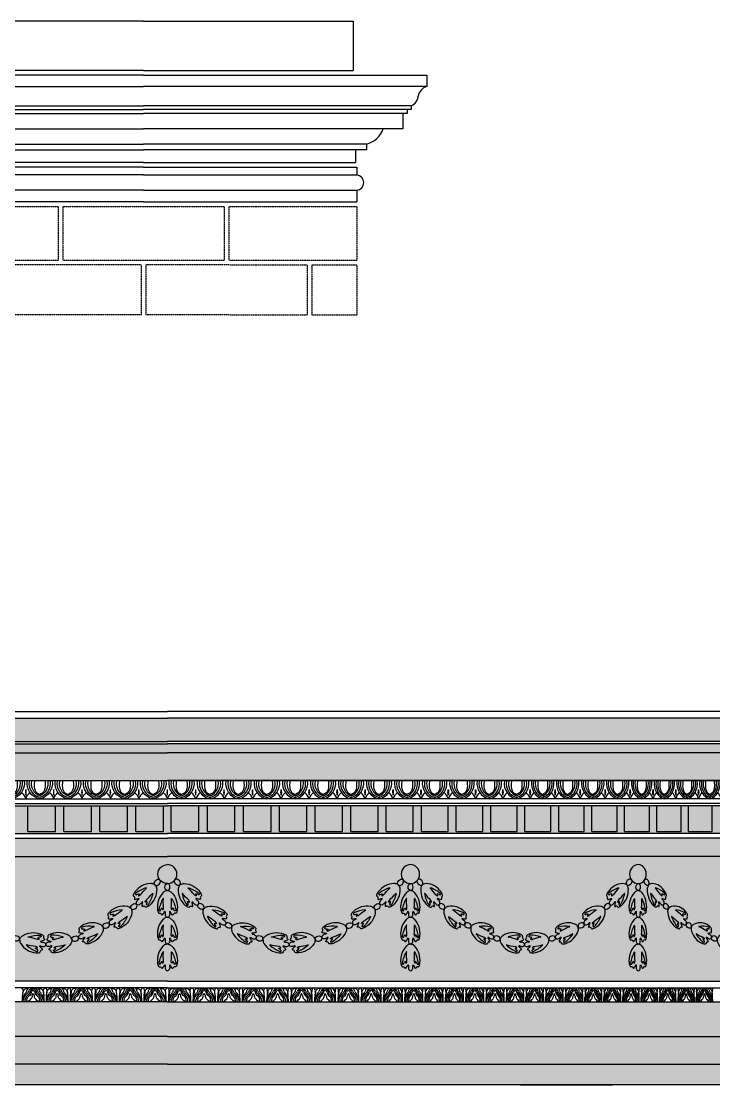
# Model space of a CAD drawing. Extents: x -9127 to 548, y 11049 to 16542.
# Drawn here: x -5441 to -4540, y 15157 to 16542 of the extents above; entities that cross this region are included whole.
import ezdxf

# ---------------------------------------------------------------- set-up
doc = ezdxf.new("R2010")
doc.units = 0
doc.header["$MEASUREMENT"] = 0
doc.linetypes.add('HIDDEN', pattern=[0.375, 0.25, -0.125])
doc.layers.get('0').update_dxf_attribs({"linetype": 'CONTINUOUS'})
for name, color, linetype in [('2', 5, 'HIDDEN'), ('detail', 7, 'CONTINUOUS'), ('hatch', 133, 'CONTINUOUS')]:
    doc.layers.add(name, color=color, linetype=linetype)

# ---------------------------------------------------------------- blocks, each defined once
blk = doc.blocks.new('10')
at = {"layer": '2'}
for p, q in [((-1306.1, 11392), (-1306.1, 11322)), ((-1306.1, 11392), (-1141.1, 11392)), ((-1141.1, 11392), (-1141.1, 11322)), ((-1135.1, 11392), (-925.1, 11392)), ((-1135.1, 11392), (-1135.1, 11322)), ((-925.1, 11392), (-925.1, 11322)), ((-919.1, 11392), (-919.1, 11322)), ((-919.1, 11392), (-752.6, 11392)), ((-752.6, 11392), (-752.6, 11322)), ((-1306.1, 11322), (-1141.1, 11322)), ((-1306.1, 11316), (-1306.1, 11251)), ((-1249.1, 11316), (-1306.1, 11316)), ((-1249.1, 11316), (-1249.1, 11251)), ((-1243.1, 11316), (-1243.1, 11251)), ((-1033.1, 11316), (-1243.1, 11316)), ((-1135.1, 11322), (-925.1, 11322)), ((-1033.1, 11316), (-1033.1, 11251)), ((-1027.1, 11316), (-1027.1, 11251)), ((-919.1, 11316), (-1027.1, 11316)), ((-919.1, 11322), (-752.6, 11322)), ((-919.1, 11316), (-817.1, 11316)), ((-817.1, 11316), (-817.1, 11251)), ((-811.1, 11316), (-811.1, 11251)), ((-811.1, 11316), (-752.6, 11316)), ((-752.6, 11316), (-752.6, 11251)), ((-1249.1, 11251), (-1306.1, 11251)), ((-1033.1, 11251), (-1243.1, 11251)), ((-919.1, 11251), (-1027.1, 11251)), ((-919.1, 11251), (-817.1, 11251)), ((-811.1, 11251), (-752.6, 11251))]:
    blk.add_line(p, q, dxfattribs=at)
at = {"layer": 'detail'}
for p, q in [((-1303.1, 11633), (-1303.1, 11569)), ((-1030.1, 11633), (-1303.1, 11633)), ((-1030.1, 11633), (-757.1, 11633)), ((-757.1, 11633), (-757.1, 11569)), ((-1398.6, 11563), (-1398.6, 11548)), ((-1030.1, 11563), (-1398.6, 11563)), ((-1030.1, 11569), (-1303.1, 11569)), ((-1030.1, 11569), (-757.1, 11569)), ((-1030.1, 11563), (-661.6, 11563)), ((-661.6, 11563), (-661.6, 11548)), ((-1398.6, 11548), (-1030.1, 11548)), ((-661.6, 11548), (-1030.1, 11548)), ((-1378.4, 11523), (-1378.4, 11518)), ((-1378.4, 11523), (-1030.1, 11523)), ((-1378.4, 11518), (-1030.1, 11518)), ((-1373, 11518), (-1373, 11513)), ((-681.8, 11523), (-1030.1, 11523)), ((-681.8, 11518), (-1030.1, 11518)), ((-687.1, 11518), (-687.1, 11513)), ((-681.8, 11523), (-681.8, 11518)), ((-1373, 11513), (-1030.1, 11513)), ((-1367.6, 11513), (-1367.6, 11493)), ((-687.1, 11513), (-1030.1, 11513)), ((-692.6, 11513), (-692.6, 11493)), ((-1367.6, 11493), (-1030.1, 11493)), ((-692.6, 11493), (-1030.1, 11493)), ((-1320.1, 11473), (-1320.1, 11465.5)), ((-1320.1, 11473), (-1030.1, 11473)), ((-1320.1, 11465.5), (-1030.1, 11465.5)), ((-1306.1, 11465.5), (-1306.1, 11449)), ((-740.1, 11473), (-1030.1, 11473)), ((-740.1, 11465.5), (-1030.1, 11465.5)), ((-754.1, 11465.5), (-754.1, 11449)), ((-740.1, 11473), (-740.1, 11465.5)), ((-1030.1, 11449), (-1306.1, 11449)), ((-1030.1, 11449), (-754.1, 11449)), ((-1307.6, 11443), (-1307.6, 11433)), ((-1030.1, 11443), (-1307.6, 11443)), ((-1030.1, 11443), (-752.6, 11443)), ((-752.6, 11443), (-752.6, 11433)), ((-1030.1, 11433), (-1307.6, 11433)), ((-1030.1, 11433), (-752.6, 11433)), ((-1307.6, 11413), (-1307.6, 11398)), ((-1030.1, 11413), (-1307.6, 11413)), ((-1030.1, 11413), (-752.6, 11413)), ((-752.6, 11413), (-752.6, 11398)), ((-1030.1, 11398), (-1307.6, 11398)), ((-1030.1, 11398), (-752.6, 11398))]:
    blk.add_line(p, q, dxfattribs=at)
for centre, radius, start, end in [((-1403.5, 11532.6), 16.2, 9.9752, 72.4013), ((-656.7, 11532.6), 16.2, 107.5987, 170.0248), ((-1373.3, 11536.4), 14.3, 183.8578, 249.0051), ((-686.9, 11536.4), 14.3, 290.9949, 356.1422), ((-1311.8, 11504.2), 32.3, 200.5378, 255.061), ((-748.4, 11504.2), 32.3, 284.939, 339.4622), ((-1306.5, 11423), 10.1, 96.0925, 263.9075), ((-753.6, 11423), 10.1, 276.0925, 83.9075)]:
    blk.add_arc(centre, radius, start, end, dxfattribs=at)
blk = doc.blocks.new('gren')
at = {"color": 0}
for points in [[(0, 6.6, -0.053063), (0.5, 12.7, -0.048301), (0, 18.5, -0.34482)], [(59.2, 6.6, 0.053063), (58.6, 12.7, 0.048301), (59.2, 18.5, 0.34482)]]:
    blk.add_lwpolyline(points, format="xyb", dxfattribs=at)
for centre, radius, start, end in [((36.3, 31.8), 33.5, 172.0979, 258.3608), ((37.8, 31.1), 30.5, 170.1016, 254.2834), ((38.8, 30.6), 26.7, 167.5641, 249.766), ((21.3, 31.1), 30.5, 285.7166, 9.8984), ((20.3, 30.6), 26.7, 290.234, 12.4359), ((22.8, 31.8), 33.5, 281.6392, 7.9021), ((37.1, -17.3), 41, 133.3659, 154.9901), ((22, -17.3), 41, 25.0099, 46.6341)]:
    blk.add_arc(centre, radius, start, end, dxfattribs=at)
for points in [[(18.7, 37.1), (17.9, 26.6), (20.3, 15.7), (24.5, 10.7), (29.6, 8.5)], [(40.5, 37.1), (41.2, 26.6), (38.9, 15.7), (34.7, 10.7), (29.6, 8.5)]]:
    blk.add_spline(points, degree=3, dxfattribs=at)
blk = doc.blocks.new('decor1')
at = {"color": 0}
for points in [[(4.6, -47.4), (4.7, -31.8, -0.034677), (6.2, -13.5, 0.226548), (3.3, -2, 0.110822), (0, 0, 1.23565)], [(25.6, -1.5, 0.099028), (14.7, -3.2, 0.106456), (11.3, -5.3, 0.1731), (7, -14, 0.021552), (4.6, -47.4, -0.656139)], [(7.2, -47.4, -0.16061), (13.2, -20.6, 0.005133), (19.8, -12.6, -0.264664), (25.6, -1.5, 0.739067)], [(7.2, -47.4, -0.234232), (19.9, -20.6, 0.12011), (26.6, -12.6, -0.356485), (42.6, -0.3, 0.739067)], [(13.8, -47.6, -0.245305), (25.2, -23, 0.179896), (32.4, -12.7, -0.341803), (42.6, -3.2, 0.739067)], [(20.2, -47.1, -0.237811), (27.1, -28.3, 0.185037), (35.9, -15.4, -0.334914), (42.6, -8.6, 0.739067)], [(20.2, -47.1, 0.199524), (29.2, -43.6, 0.047563), (35, -37.2, 0.146736), (38.9, -27.3, -0.153275), (42.6, -19.5, -0.673072)], [(78.1, -47.4, 0.234232), (65.3, -20.6, -0.12011), (58.7, -12.6, 0.356485), (42.6, -0.3, -0.739067)], [(71.4, -47.6, 0.245305), (60, -23, -0.179896), (52.9, -12.7, 0.341803), (42.6, -3.2, -0.739067)], [(65.1, -47.1, 0.237811), (58.2, -28.3, -0.185037), (49.4, -15.4, 0.334914), (42.6, -8.6, -0.739067)], [(65.1, -47.1, -0.199524), (56, -43.6, -0.047563), (50.2, -37.2, -0.146736), (46.4, -27.3, 0.153275), (42.6, -19.5, 0.673072)], [(78.1, -47.4, 0.16061), (72.1, -20.6, -0.005133), (65.5, -12.6, 0.264664), (59.7, -1.5, -0.739067)], [(59.7, -1.5, -0.099028), (70.6, -3.2, -0.106456), (74, -5.3, -0.1731), (78.3, -14, -0.021552), (80.7, -47.4, 0.656139)], [(80.7, -47.4), (80.5, -31.8, 0.034677), (79, -13.5, -0.226548), (81.9, -2, -0.110822), (85.3, 0, -1.23565)]]:
    blk.add_lwpolyline(points, format="xyb", dxfattribs=at)
blk = doc.blocks.new('decor3')
at = {"color": 0}
for points in [[(64.6, 446.7), (60.7, 440.5, 0.131652), (55.8, 424.8, 0.230639), (93.1, 340.2, 0.070365), (109.2, 330.1, 0.334111), (113.9, 331.2, -0.334111), (128.2, 334.4, 0.661259), (131.9, 337.8, 0.028678), (128.1, 358.4, -0.299442), (133.6, 355.7, 0.047568), (136.2, 351.6, 0.0135), (142.6, 345.5, 0.390478), (159.1, 344.7, 2.364346)], [(64.6, 446.7), (71.2, 450.2, -0.131652), (87.2, 453.8, -0.230639), (168.7, 410.2, -0.070365), (177.5, 393.4, -0.334111), (176.1, 388.7, 0.334111), (171.7, 374.7, -0.661259), (168, 371.3, -0.028678), (147.8, 376.7, 0.299442), (150.1, 370.9, -0.047568), (154, 368.1, -0.0135), (159.6, 361.2, -0.390478), (159.1, 344.7, -2.364346)], [(1201.5, 446.7), (1194.9, 450.2, 0.131652), (1178.9, 453.8, 0.230639), (1097.5, 410.2, 0.070365), (1088.6, 393.4, 0.334111), (1090, 388.7, -0.334111), (1094.4, 374.7, 0.661259), (1098.1, 371.3, 0.028678), (1118.3, 376.7, -0.299442), (1116, 370.9, 0.047568), (1112.1, 368.1, 0.0135), (1106.5, 361.2, 0.390478), (1107, 344.7, 2.364346)], [(1201.5, 446.7), (1205.4, 440.5, -0.131652), (1210.3, 424.8, -0.230639), (1173, 340.2, -0.070365), (1156.9, 330.1, -0.334111), (1152.2, 331.2, 0.334111), (1137.9, 334.4, -0.661259), (1134.2, 337.8, -0.028678), (1138, 358.4, 0.299442), (1132.5, 355.7, -0.047568), (1129.9, 351.6, -0.0135), (1123.6, 345.5, -0.390478), (1107, 344.7, -2.364346)], [(0, 417.2), (7.2, 415.3, -0.131652), (21.4, 407.1, -0.230639), (51.5, 319.7, -0.070365), (46.6, 301.4, -0.334111), (42.3, 298.9, 0.334111), (29.7, 291.6, -0.661259), (24.6, 291.6, -0.028678), (13.4, 309.3, 0.299442), (11.3, 303.5, -0.047568), (12.1, 298.8, -0.0135), (11.6, 290, -0.390478), (0, 278.1, -2.364346)], [(78.1, 401.3, 1.063726), (76.3, 401, 0.094066), (100.4, 343.5, 0.357627), (106, 341.7, 0.473159), (108, 348, -0.18212), (105.3, 360, -0.691876), (107.6, 360.5, 0.215814), (113.4, 356.9, 0.473159), (115.3, 358.7, 0.215814), (111.1, 366.7, -0.023076), (78.1, 401.3, 60.657064)], [(108.9, 429.8, -1.063726), (109.3, 431.6, -0.094066), (164.8, 403.2, -0.357627), (166.2, 397.4, -0.473159), (159.7, 395.9, 0.18212), (148, 399.5, 0.691876), (147.3, 397.2, -0.215814), (150.5, 391.2, -0.473159), (148.5, 389.4, -0.215814), (140.8, 394.2, 0.023076), (108.9, 429.8, -60.657064)], [(1157.2, 429.8, 1.063726), (1156.8, 431.6, 0.094066), (1101.3, 403.2, 0.357627), (1100, 397.4, 0.473159), (1106.4, 395.9, -0.18212), (1118.1, 399.5, -0.691876), (1118.8, 397.2, 0.215814), (1115.7, 391.2, 0.473159), (1117.6, 389.4, 0.215814), (1125.3, 394.2, -0.023076), (1157.2, 429.8, 60.657064)], [(1188, 401.3, -1.063726), (1189.8, 401, -0.094066), (1165.8, 343.5, -0.357627), (1160.1, 341.7, -0.473159), (1158.1, 348, 0.18212), (1160.8, 360, 0.691876), (1158.5, 360.5, -0.215814), (1152.7, 356.9, -0.473159), (1150.8, 358.7, -0.215814), (1155, 366.7, 0.023076), (1188, 401.3, -60.657064)], [(1266.1, 417.2), (1259, 415.3, 0.131652), (1244.8, 407.1, 0.230639), (1214.6, 319.7, 0.070365), (1219.5, 301.4, 0.334111), (1223.8, 298.9, -0.334111), (1236.4, 291.6, 0.661259), (1241.5, 291.6, 0.028678), (1252.7, 309.3, -0.299442), (1254.9, 303.5, 0.047568), (1254, 298.8, 0.0135), (1254.5, 290, 0.390478), (1266.1, 278.1, 2.364346)], [(21, 374.7, -1.063726), (22.5, 375.7, -0.094066), (43.9, 317.2, -0.357627), (41, 312, -0.473159), (35.3, 315.3, 0.18212), (29.1, 326, 0.691876), (27, 324.8, -0.215814), (25.2, 318.2, -0.473159), (22.6, 318.2, -0.215814), (20.3, 326.9, 0.023076), (21, 374.7, -60.657064)], [(188.9, 323.4), (194.6, 328.1, -0.131652), (209.6, 334.8, -0.230639), (298.1, 308.4, -0.070365), (310.2, 293.7, -0.334111), (309.7, 288.9, 0.334111), (308.3, 274.4, -0.661259), (305.3, 270.2, -0.028678), (284.4, 271.4, 0.299442), (287.9, 266.3, -0.047568), (292.2, 264.2, -0.0135), (299.1, 258.7, -0.390478), (301.9, 242.4, -2.364346)], [(1077.2, 323.4), (1071.5, 328.1, 0.131652), (1056.5, 334.8, 0.230639), (968, 308.4, 0.070365), (955.9, 293.7, 0.334111), (956.4, 288.9, -0.334111), (957.8, 274.4, 0.661259), (960.8, 270.2, 0.028678), (981.7, 271.4, -0.299442), (978.2, 266.3, 0.047568), (973.9, 264.2, 0.0135), (967, 258.7, 0.390478), (964.2, 242.4, 2.364346)], [(1245.1, 374.7, 1.063726), (1243.6, 375.7, 0.094066), (1222.2, 317.2, 0.357627), (1225.2, 312, 0.473159), (1230.9, 315.3, -0.18212), (1237, 326, -0.691876), (1239.1, 324.8, 0.215814), (1240.9, 318.2, 0.473159), (1243.5, 318.2, 0.215814), (1245.9, 326.9, -0.023076), (1245.1, 374.7, 60.657064)], [(0, 278.1), (7.2, 276.2, -0.131652), (21.4, 268, -0.230639), (51.5, 180.6, -0.070365), (46.6, 162.3, -0.334111), (42.3, 159.9, 0.334111), (29.7, 152.6, -0.661259), (24.6, 152.6, -0.028678), (13.4, 170.3, 0.299442), (11.3, 164.4, -0.047568), (12.1, 159.7, -0.0135), (11.6, 150.9, -0.390478), (0, 139.1, -2.364346)], [(188.9, 323.4), (186.3, 316.4, 0.131652), (184.7, 300.1, 0.230639), (238.2, 224.7, 0.070365), (255.9, 218, 0.334111), (260.4, 220.1, -0.334111), (273.7, 226.1, 0.661259), (276.6, 230.2, 0.028678), (268.8, 249.6, -0.299442), (274.8, 248, 0.047568), (278.1, 244.5, 0.0135), (285.6, 239.8, 0.390478), (301.9, 242.4, 2.364346)], [(211.2, 281.5, 1.063726), (209.5, 280.9, 0.094066), (244.6, 229.4, 0.357627), (250.5, 228.8, 0.473159), (251.2, 235.4, -0.18212), (246.1, 246.6, -0.691876), (248.3, 247.6, 0.215814), (254.7, 245.2, 0.473159), (256.2, 247.3, 0.215814), (250.5, 254.3, -0.023076), (211.2, 281.5, 60.657064)], [(235.7, 315.7, -1.063726), (235.7, 317.5, -0.094066), (295.8, 300.8, -0.357627), (298.3, 295.4, -0.473159), (292.3, 292.7, 0.18212), (280, 293.9, 0.691876), (279.8, 291.5, -0.215814), (284.1, 286.2, -0.473159), (282.6, 284, -0.215814), (274.1, 287.3, 0.023076), (235.7, 315.7, -60.657064)], [(1077.2, 323.4), (1079.8, 316.4, -0.131652), (1081.4, 300.1, -0.230639), (1028, 224.7, -0.070365), (1010.2, 218, -0.334111), (1005.7, 220.1, 0.334111), (992.4, 226.1, -0.661259), (989.5, 230.2, -0.028678), (997.3, 249.6, 0.299442), (991.4, 248, -0.047568), (988, 244.5, -0.0135), (980.6, 239.8, -0.390478), (964.2, 242.4, -2.364346)], [(1030.4, 315.7, 1.063726), (1030.4, 317.5, 0.094066), (970.3, 300.8, 0.357627), (967.9, 295.4, 0.473159), (973.8, 292.7, -0.18212), (986.1, 293.9, -0.691876), (986.3, 291.5, 0.215814), (982, 286.2, 0.473159), (983.5, 284, 0.215814), (992, 287.3, -0.023076), (1030.4, 315.7, 60.657064)], [(1054.9, 281.5, -1.063726), (1056.6, 280.9, -0.094066), (1021.5, 229.4, -0.357627), (1015.6, 228.8, -0.473159), (1014.9, 235.4, 0.18212), (1020, 246.6, 0.691876), (1017.8, 247.6, -0.215814), (1011.4, 245.2, -0.473159), (1009.9, 247.3, -0.215814), (1015.6, 254.3, 0.023076), (1054.9, 281.5, -60.657064)], [(1266.1, 278.1), (1259, 276.2, 0.131652), (1244.8, 268, 0.230639), (1214.6, 180.6, 0.070365), (1219.5, 162.3, 0.334111), (1223.8, 159.9, -0.334111), (1236.4, 152.6, 0.661259), (1241.5, 152.6, 0.028678), (1252.7, 170.3, -0.299442), (1254.9, 164.4, 0.047568), (1254, 159.7, 0.0135), (1254.5, 150.9, 0.390478), (1266.1, 139.1, 2.364346)], [(21, 235.6, -1.063726), (22.5, 236.6, -0.094066), (43.9, 178.1, -0.357627), (41, 172.9, -0.473159), (35.3, 176.2, 0.18212), (29.1, 186.9, 0.691876), (27, 185.7, -0.215814), (25.2, 179.1, -0.473159), (22.6, 179.1, -0.215814), (20.3, 187.9, 0.023076), (21, 235.6, -60.657064)], [(335.2, 227.9), (334.1, 220.6, 0.131652), (335.9, 204.3, 0.230639), (404, 141.8, 0.070365), (422.8, 139, 0.334111), (426.7, 141.9, -0.334111), (438.5, 150.6, 0.661259), (440.5, 155.2, 0.028678), (428.7, 172.6, -0.299442), (434.9, 172.2, 0.047568), (438.9, 169.6, 0.0135), (447.2, 166.5, 0.378252), (461.8, 171.4, 2.364346)], [(335, 227.4), (339.6, 233.2, -0.131652), (353, 242.7, -0.230639), (445, 234.2, -0.070365), (459.7, 222.1, -0.334111), (460.2, 217.3, 0.334111), (461.6, 202.7, -0.661259), (459.5, 198.1, -0.028678), (438.8, 195.2, 0.299442), (443.2, 190.8, -0.047568), (447.8, 189.7, -0.0135), (455.7, 185.6, -0.378252), (461.8, 171.5, -2.364346)], [(382.3, 229, -1.063726), (382, 230.8, -0.094066), (444.2, 226.2, -0.357627), (447.7, 221.4, -0.473159), (442.3, 217.6, 0.18212), (430.1, 216.3, 0.691876), (430.3, 213.9, -0.215814), (435.6, 209.6, -0.473159), (434.5, 207.2, -0.215814), (425.5, 208.7, 0.023076), (382.3, 229, -60.657064)], [(931.2, 227.4), (926.5, 233.2, 0.131652), (913.1, 242.7, 0.230639), (821.1, 234.2, 0.070365), (806.4, 222.1, 0.334111), (805.9, 217.3, -0.334111), (804.5, 202.7, 0.661259), (806.6, 198.1, 0.028678), (827.3, 195.2, -0.299442), (822.9, 190.8, 0.047568), (818.3, 189.7, 0.0135), (810.4, 185.6, 0.378252), (804.3, 171.5, 2.364346)], [(930.9, 227.9), (932, 220.6, -0.131652), (930.2, 204.3, -0.230639), (862.1, 141.8, -0.070365), (843.3, 139, -0.334111), (839.4, 141.9, 0.334111), (827.6, 150.6, -0.661259), (825.6, 155.2, -0.028678), (837.4, 172.6, 0.299442), (831.2, 172.2, -0.047568), (827.2, 169.6, -0.0135), (818.9, 166.5, -0.378252), (804.3, 171.4, -2.364346)], [(883.8, 229, 1.063726), (884.1, 230.8, 0.094066), (821.9, 226.2, 0.357627), (818.4, 221.4, 0.473159), (823.8, 217.6, -0.18212), (836, 216.3, -0.691876), (835.8, 213.9, 0.215814), (830.5, 209.6, 0.473159), (831.6, 207.2, 0.215814), (840.6, 208.7, -0.023076), (883.8, 229, 60.657064)], [(1245.1, 235.6, 1.063726), (1243.6, 236.6, 0.094066), (1222.2, 178.1, 0.357627), (1225.2, 172.9, 0.473159), (1230.9, 176.2, -0.18212), (1237, 186.9, -0.691876), (1239.1, 185.7, 0.215814), (1240.9, 179.1, 0.473159), (1243.5, 179.1, 0.215814), (1245.9, 187.9, -0.023076), (1245.1, 235.6, 60.657064)], [(365.8, 191.7, 1.063726), (364.2, 190.7, 0.094066), (409.4, 147.7, 0.357627), (415.3, 148.4, 0.473159), (414.5, 154.9, -0.18212), (407.2, 164.8, -0.691876), (409.2, 166.3, 0.215814), (415.9, 165.3, 0.473159), (417, 167.7, 0.215814), (409.9, 173.3, -0.023076), (365.8, 191.7, 60.657064)], [(497.2, 163.4), (500.6, 170, -0.131652), (511.7, 182, -0.230639), (603.6, 192, -0.070365), (620.4, 183.2, -0.334111), (621.9, 178.5, 0.334111), (626.2, 164.5, -0.661259), (625.1, 159.6, -0.028678), (605.3, 152.6, 0.299442), (610.5, 149.2, -0.047568), (615.3, 149, -0.0135), (623.8, 146.6, -0.355328), (633.1, 133.6, -2.364346)], [(543.3, 174.5, -1.063726), (542.6, 176.2, -0.094066), (604.4, 184.1, -0.357627), (608.8, 180, -0.473159), (604.3, 175.2, 0.18212), (592.6, 171.6, 0.691876), (593.3, 169.3, -0.215814), (599.3, 166.1, -0.473159), (598.7, 163.5, -0.215814), (589.7, 163.2, 0.023076), (543.3, 174.5, -60.657064)], [(769, 163.4), (765.5, 170, 0.131652), (754.4, 182, 0.230639), (662.5, 192, 0.070365), (645.7, 183.2, 0.334111), (644.2, 178.5, -0.334111), (639.9, 164.5, 0.661259), (641, 159.6, 0.028678), (660.8, 152.6, -0.299442), (655.6, 149.2, 0.047568), (650.8, 149, 0.0135), (642.3, 146.6, 0.355328), (633.1, 133.6, 2.364346)], [(722.9, 174.5, 1.063726), (723.5, 176.2, 0.094066), (661.7, 184.1, 0.357627), (657.3, 180, 0.473159), (661.8, 175.2, -0.18212), (673.5, 171.6, -0.691876), (672.8, 169.3, 0.215814), (666.8, 166.1, 0.473159), (667.4, 163.5, 0.215814), (676.4, 163.2, -0.023076), (722.9, 174.5, 60.657064)], [(900.3, 191.7, -1.063726), (901.9, 190.7, -0.094066), (856.7, 147.7, -0.357627), (850.8, 148.4, -0.473159), (851.6, 154.9, 0.18212), (858.9, 164.8, 0.691876), (857, 166.3, -0.215814), (850.2, 165.3, -0.473159), (849.1, 167.7, -0.215814), (856.2, 173.3, 0.023076), (900.3, 191.7, -60.657064)], [(0, 139.1), (7.2, 137.1, -0.131652), (21.4, 129, -0.230639), (51.5, 41.6, -0.070365), (46.6, 23.2, -0.334111), (42.3, 20.8, 0.334111), (29.7, 13.5, -0.661259), (24.6, 13.5, -0.028678), (13.4, 31.2, 0.299442), (11.3, 25.4, -0.047568), (12.1, 20.6, -0.0135), (11.6, 11.8, -0.390478), (0, 0, -2.364346)], [(497.2, 163.8), (497.6, 156.4, 0.131652), (502.7, 140.8, 0.230639), (581.8, 93.1, 0.070365), (600.8, 94, 0.334111), (604, 97.6, -0.334111), (613.8, 108.5, 0.661259), (614.9, 113.4, 0.028678), (599.9, 128.1, -0.299442), (606.1, 129, 0.047568), (610.5, 127.2, 0.0135), (619.2, 125.8, 0.355328), (633.1, 133.6, 2.364346)], [(534.4, 134.4, 1.063726), (533.1, 133.1, 0.094066), (585.8, 99.9, 0.357627), (591.5, 101.7, 0.473159), (589.5, 108, -0.18212), (580.4, 116.3, -0.691876), (582, 118, 0.215814), (588.8, 118.4, 0.473159), (589.4, 121, 0.215814), (581.3, 125.1, -0.023076), (534.4, 134.4, 60.657064)], [(768.9, 163.8), (768.5, 156.4, -0.131652), (763.5, 140.8, -0.230639), (684.3, 93.1, -0.070365), (665.3, 94, -0.334111), (662.1, 97.6, 0.334111), (652.3, 108.5, -0.661259), (651.2, 113.4, -0.028678), (666.2, 128.1, 0.299442), (660.1, 129, -0.047568), (655.6, 127.2, -0.0135), (646.9, 125.8, -0.355328), (633.1, 133.6, -2.364346)], [(731.7, 134.4, -1.063726), (733, 133.1, -0.094066), (680.3, 99.9, -0.357627), (674.6, 101.7, -0.473159), (676.6, 108, 0.18212), (685.8, 116.3, 0.691876), (684.1, 118, -0.215814), (677.3, 118.4, -0.473159), (676.8, 121, -0.215814), (684.8, 125.1, 0.023076), (731.7, 134.4, -60.657064)], [(1266.1, 139.1), (1259, 137.1, 0.131652), (1244.8, 129, 0.230639), (1214.6, 41.6, 0.070365), (1219.5, 23.2, 0.334111), (1223.8, 20.8, -0.334111), (1236.4, 13.5, 0.661259), (1241.5, 13.5, 0.028678), (1252.7, 31.2, -0.299442), (1254.9, 25.4, 0.047568), (1254, 20.6, 0.0135), (1254.5, 11.8, 0.390478), (1266.1, 0, 2.364346)], [(21, 96.6, -1.063726), (22.5, 97.6, -0.094066), (43.9, 39, -0.357627), (41, 33.9, -0.473159), (35.3, 37.2, 0.18212), (29.1, 47.8, 0.691876), (27, 46.6, -0.215814), (25.2, 40, -0.473159), (22.6, 40, -0.215814), (20.3, 48.8, 0.023076), (21, 96.6, -60.657064)], [(1245.1, 96.6, 1.063726), (1243.6, 97.6, 0.094066), (1222.2, 39, 0.357627), (1225.2, 33.9, 0.473159), (1230.9, 37.2, -0.18212), (1237, 47.8, -0.691876), (1239.1, 46.6, 0.215814), (1240.9, 40, 0.473159), (1243.5, 40, 0.215814), (1245.9, 48.8, -0.023076), (1245.1, 96.6, 60.657064)]]:
    blk.add_lwpolyline(points, format="xyb", dxfattribs=at)
for centre, start, end in [((0, 502.9), 270, 90), ((1266.1, 502.9), 90, 270)]:
    blk.add_arc(centre, 49.5, start, end, dxfattribs=at)
for centre, major_axis in [((0, 435.3), (0, 18.1)), ((52.3, 460), (-12.3, 13.3)), ((1213.8, 460), (12.3, 13.3)), ((174.2, 333.9), (-14.7, 10.6)), ((1091.9, 333.9), (14.7, 10.6)), ((318.4, 234.9), (-16.5, 7.5)), ((947.6, 235.1), (16.6, 7.2)), ((479.5, 167.4), (-17.7, 4)), ((786.6, 167.6), (17.7, 3.8))]:
    blk.add_ellipse(centre, major_axis=major_axis, ratio=0.743609, start_param=3.141593, end_param=6.283185, dxfattribs=at)
at = {"color": 0, "extrusion": (0, 0, -1)}
for centre, major_axis in [((52.3, 460), (-12.3, 13.3)), ((1213.8, 460), (12.3, 13.3)), ((1266.1, 435.3), (0, 18.1)), ((174.2, 333.9), (-14.7, 10.6)), ((1091.9, 333.9), (14.7, 10.6)), ((318.6, 235.1), (-16.6, 7.2)), ((947.7, 234.9), (16.5, 7.5)), ((479.5, 167.6), (-17.7, 3.8)), ((786.6, 167.4), (17.7, 4))]:
    blk.add_ellipse(centre, major_axis=major_axis, ratio=0.743609, start_param=3.141593, end_param=6.283185, dxfattribs=at)
blk = doc.blocks.new('30')
at = {"layer": 'hatch'}
h = blk.add_hatch(color=256, dxfattribs=at)
h.set_gradient(color1=(250, 250, 250), color2=(128, 128, 128), one_color=1, tint=0.5, name='INVCYLINDER')
edge = h.paths.add_edge_path()
edge.add_ellipse((-6561.1, 10651.5), major_axis=(-4.84, 4.84), ratio=1, start_angle=56.5228, end_angle=119.3848)
edge.add_ellipse((-6565.4, 10638.8), major_axis=(-4.68, 4.68), ratio=1, start_angle=219.6112, end_angle=293.1759, ccw=False)
edge.add_line((-6558.8, 10638.1), (-5123.2, 10638.1))
edge.add_line((-5123.2, 10638.1), (-3687.6, 10638.1))
edge.add_ellipse((-3681, 10638.8), major_axis=(4.68, 4.68), ratio=1, start_angle=66.8241, end_angle=140.3888, ccw=False)
edge.add_ellipse((-3685.3, 10651.5), major_axis=(4.84, 4.84), ratio=1, start_angle=240.6152, end_angle=303.4772)
edge.add_line((-3678.6, 10650.1), (-5123.2, 10650.1))
edge.add_line((-5123.2, 10650.1), (-6567.8, 10650.1))
edge = h.paths.add_edge_path()
edge.add_line((-5123.2, 10653.1), (-3675.6, 10653.1))
edge.add_ellipse((-3689.8, 10676.2), major_axis=(19.2, 19.2), ratio=1, start_angle=256.5687, end_angle=295.0569)
edge.add_ellipse((-3643.1, 10661.4), major_axis=(-15.5, 15.5), ratio=1, start_angle=-38.6448, end_angle=30.2524, ccw=False)
edge.add_line((-3645.6, 10683.1), (-5123.2, 10683.1))
edge.add_line((-5123.2, 10683.1), (-6600.8, 10683.1))
edge.add_ellipse((-6603.2, 10661.4), major_axis=(15.5, 15.5), ratio=1, start_angle=329.7476, end_angle=398.6448, ccw=False)
edge.add_ellipse((-6556.6, 10676.2), major_axis=(19.2, 19.2), ratio=1, start_angle=154.9431, end_angle=193.4313)
edge.add_line((-6570.8, 10653.1), (-5123.2, 10653.1))
h = blk.add_hatch(color=256, dxfattribs=at)
h.set_gradient(color1=(250, 250, 250), color2=(148, 148, 148), one_color=1, tint=0.58, name='INVCYLINDER')
h.paths.add_polyline_path([(-6419.3, 10233.1), (-5123.2, 10233.1), (-3827.1, 10233.1), (-3827.1, 10269.1), (-5123.2, 10269.1), (-6419.3, 10269.1)])
h.paths.add_polyline_path([(-6423.8, 10269.1), (-5123.2, 10269.1), (-3822.6, 10269.1), (-3822.6, 10314.1), (-5123.2, 10314.1), (-6423.8, 10314.1)])
h.paths.add_polyline_path([(-6414.8, 10206.1), (-4382.4, 10206.1), (-3831.6, 10206.1), (-3831.6, 10233.1), (-5123.2, 10233.1), (-6414.8, 10233.1)])
h.paths.add_polyline_path([(-6555.8, 10602.1), (-6495.8, 10602.1), (-5123.2, 10602.1), (-3750.6, 10602.1), (-3690.6, 10602.1), (-3690.6, 10638.1), (-5123.2, 10638.1), (-6555.8, 10638.1)])
h.paths.add_polyline_path([(-6468.8, 10533.1), (-5123.2, 10533.1), (-3777.6, 10533.1), (-3777.6, 10569.1), (-5123.2, 10569.1), (-6468.8, 10569.1)])
h = blk.add_hatch(color=256, dxfattribs=at)
h.set_gradient(color1=(250, 250, 250), color2=(128, 128, 128), one_color=1, tint=0.5, name='INVCYLINDER')
edge = h.paths.add_edge_path()
edge.add_ellipse((-6429.8, 10527.1), major_axis=(-8.49, 8.49), ratio=1, start_angle=45, end_angle=135)
edge.add_ellipse((-6429.8, 10503.1), major_axis=(8.49, 8.49), ratio=1, start_angle=315, end_angle=405, ccw=False)
edge.add_line((-6417.8, 10503.1), (-5123.2, 10503.1))
edge.add_line((-5123.2, 10503.1), (-3828.6, 10503.1))
edge.add_ellipse((-3816.6, 10503.1), major_axis=(-8.49, 8.49), ratio=1, start_angle=-45, end_angle=45, ccw=False)
edge.add_ellipse((-3816.6, 10527.1), major_axis=(-8.49, 8.49), ratio=1, start_angle=135, end_angle=225)
edge.add_line((-3804.6, 10527.1), (-5123.2, 10527.1))
edge.add_line((-5123.2, 10527.1), (-6441.8, 10527.1))
h = blk.add_hatch(color=256, dxfattribs=at)
h.set_gradient(color1=(250, 250, 250), color2=(148, 148, 148), one_color=1, tint=0.58, name='INVCYLINDER')
h.paths.add_polyline_path([(-5123.2, 10341.1), (-3831.6, 10341.1), (-3831.6, 10503.1), (-5123.2, 10503.1), (-6414.8, 10503.1), (-6414.8, 10341.1)])
at = {"layer": 'detail'}
for p, q in [((-6600.8, 10692.1), (-5123.2, 10692.1)), ((-3645.6, 10692.1), (-5123.2, 10692.1)), ((-6600.8, 10683.1), (-5123.2, 10683.1)), ((-3645.6, 10683.1), (-5123.2, 10683.1)), ((-6570.8, 10653.1), (-5123.2, 10653.1)), ((-6570.8, 10650.1), (-5123.2, 10650.1)), ((-3675.6, 10653.1), (-5123.2, 10653.1)), ((-3675.6, 10650.1), (-5123.2, 10650.1)), ((-6558.8, 10638.1), (-5123.2, 10638.1)), ((-3687.6, 10638.1), (-5123.2, 10638.1)), ((-6495.8, 10602.1), (-5123.2, 10602.1)), ((-6495.8, 10602.1), (-3750.6, 10602.1)), ((-3750.6, 10602.1), (-5123.2, 10602.1)), ((-6471.8, 10578.1), (-5123.2, 10578.1)), ((-3774.6, 10578.1), (-5123.2, 10578.1)), ((-6471.8, 10572.1), (-5123.2, 10572.1)), ((-6471.8, 10569.1), (-5123.2, 10569.1)), ((-5304.6, 10535.6), (-5304.6, 10569.1)), ((-5268.8, 10535.6), (-5268.8, 10569.1)), ((-5257.9, 10535.6), (-5257.9, 10569.1)), ((-5222.1, 10535.6), (-5222.1, 10569.1)), ((-5211.1, 10535.6), (-5211.1, 10569.1)), ((-5175.1, 10535.6), (-5175.1, 10569.1)), ((-5164.2, 10535.6), (-5164.2, 10569.1)), ((-5128.2, 10535.6), (-5128.2, 10569.1)), ((-3774.6, 10572.1), (-5123.2, 10572.1)), ((-3774.6, 10569.1), (-5123.2, 10569.1)), ((-5118.2, 10535.6), (-5118.2, 10569.1)), ((-5082.2, 10535.6), (-5082.2, 10569.1)), ((-5071.2, 10535.6), (-5071.2, 10569.1)), ((-5035.3, 10535.6), (-5035.3, 10569.1)), ((-5024.3, 10535.6), (-5024.3, 10569.1)), ((-4988.4, 10535.6), (-4988.4, 10569.1)), ((-4977.5, 10535.6), (-4977.5, 10569.1)), ((-4941.8, 10535.6), (-4941.8, 10569.1)), ((-4930.9, 10535.6), (-4930.9, 10569.1)), ((-4895.3, 10535.6), (-4895.3, 10569.1)), ((-4884.5, 10535.6), (-4884.5, 10569.1)), ((-4849.1, 10535.6), (-4849.1, 10569.1)), ((-4838.4, 10535.6), (-4838.4, 10569.1)), ((-4803.3, 10535.6), (-4803.3, 10569.1)), ((-4792.7, 10535.6), (-4792.7, 10569.1)), ((-4757.8, 10535.6), (-4757.8, 10569.1)), ((-4747.3, 10535.6), (-4747.3, 10569.1)), ((-4712.8, 10535.6), (-4712.8, 10569.1)), ((-4702.4, 10535.6), (-4702.4, 10569.1)), ((-4668.3, 10535.6), (-4668.3, 10569.1)), ((-4658, 10535.6), (-4658, 10569.1)), ((-4624.3, 10535.6), (-4624.3, 10569.1)), ((-4614.1, 10535.6), (-4614.1, 10569.1)), ((-4580.8, 10535.6), (-4580.8, 10569.1)), ((-4570.9, 10535.6), (-4570.9, 10569.1)), ((-4538.2, 10535.6), (-4538.2, 10569.1)), ((-4528.3, 10535.6), (-4528.3, 10569.1)), ((-4496.1, 10535.6), (-4496.1, 10569.1)), ((-4486.5, 10535.6), (-4486.5, 10569.1)), ((-4454.8, 10535.6), (-4454.8, 10569.1)), ((-4445.4, 10535.6), (-4445.4, 10569.1)), ((-4414.3, 10535.6), (-4414.3, 10569.1)), ((-5304.6, 10535.6), (-5268.8, 10535.6)), ((-5257.9, 10535.6), (-5222.1, 10535.6)), ((-5211.1, 10535.6), (-5175.1, 10535.6)), ((-5164.2, 10535.6), (-5128.2, 10535.6)), ((-5118.2, 10535.6), (-5082.2, 10535.6)), ((-5071.2, 10535.6), (-5035.3, 10535.6)), ((-5024.3, 10535.6), (-4988.4, 10535.6)), ((-4977.5, 10535.6), (-4941.8, 10535.6)), ((-4930.9, 10535.6), (-4895.3, 10535.6)), ((-4884.5, 10535.6), (-4849.1, 10535.6)), ((-4838.4, 10535.6), (-4803.3, 10535.6)), ((-4792.7, 10535.6), (-4757.8, 10535.6)), ((-4747.3, 10535.6), (-4712.8, 10535.6)), ((-4702.4, 10535.6), (-4668.3, 10535.6)), ((-4658, 10535.6), (-4624.3, 10535.6)), ((-4614.1, 10535.6), (-4580.8, 10535.6)), ((-4570.9, 10535.6), (-4538.2, 10535.6)), ((-4528.3, 10535.6), (-4496.1, 10535.6)), ((-4486.5, 10535.6), (-4454.8, 10535.6)), ((-4445.4, 10535.6), (-4414.3, 10535.6)), ((-6468.8, 10533.1), (-5123.2, 10533.1)), ((-6444.8, 10527.1), (-5123.2, 10527.1)), ((-3777.6, 10533.1), (-5123.2, 10533.1)), ((-3801.6, 10527.1), (-5123.2, 10527.1)), ((-6417.8, 10503.1), (-5123.2, 10503.1)), ((-3828.6, 10503.1), (-5123.2, 10503.1)), ((-5123.2, 10341.1), (-6444.8, 10341.1)), ((-5123.2, 10332.1), (-6444.8, 10332.1)), ((-5123.2, 10341.1), (-3801.6, 10341.1)), ((-5123.2, 10332.1), (-3801.6, 10332.1)), ((-5123.2, 10314.1), (-6426.8, 10314.1)), ((-5123.2, 10314.1), (-3819.6, 10314.1)), ((-5123.2, 10269.1), (-6423.8, 10269.1)), ((-5123.2, 10269.1), (-3822.6, 10269.1)), ((-5123.2, 10233.1), (-6419.3, 10233.1)), ((-5123.2, 10233.1), (-3827.1, 10233.1)), ((-4382.4, 10206.1), (-6414.8, 10206.1)), ((-4664, 10206.1), (-4784, 10206.1)), ((-4664, 10206.1), (-4544, 10206.1))]:
    blk.add_line(p, q, dxfattribs=at)
at = {"layer": 'detail', "zscale": 0.5}
for name, p, xscale, yscale in [('gren', (-5307.5, 10578.8), -0.6149999999979627, 0.625), ('gren', (-5271.1, 10578.8), -0.6149999999979627, 0.625), ('gren', (-5234.2, 10578.8), -0.625, 0.625), ('gren', (-5197.2, 10578.8), -0.625, 0.625), ('gren', (-5160.2, 10578.8), -0.625, 0.625), ('gren', (-5123.2, 10578.8), -0.625, 0.625), ('gren', (-5123.2, 10578.8), 0.625, 0.625), ('gren', (-5086.2, 10578.8), 0.625, 0.625), ('gren', (-5049.2, 10578.8), 0.625, 0.625), ('gren', (-5012.2, 10578.8), 0.625, 0.625), ('gren', (-4975.2, 10578.8), 0.6149999999979627, 0.625), ('gren', (-4938.8, 10578.8), 0.6149999999979627, 0.625), ('gren', (-4902.4, 10578.8), 0.6149999999979627, 0.625), ('gren', (-4866, 10578.8), 0.6149999999979627, 0.625), ('gren', (-4829.6, 10578.8), 0.6149999999979627, 0.625), ('gren', (-4793.3, 10578.8), 0.5999999999985448, 0.625), ('gren', (-4757.7, 10578.8), 0.5999999999985448, 0.625), ('gren', (-4722.2, 10578.8), 0.5999999999985448, 0.625), ('gren', (-4686.7, 10578.8), 0.5999999999985448, 0.625), ('gren', (-4651.2, 10578.8), 0.5500000000029104, 0.625), ('gren', (-4618.7, 10578.8), 0.5500000000029104, 0.625), ('gren', (-4586.1, 10578.8), 0.5500000000029104, 0.625), ('gren', (-4553.6, 10578.8), 0.5500000000029104, 0.625), ('gren', (-4521, 10578.8), 0.5, 0.625), ('gren', (-4491.4, 10578.8), 0.5, 0.625), ('gren', (-4461.8, 10578.8), 0.5, 0.625), ('gren', (-4432.2, 10578.8), 0.5, 0.625), ('decor3', (-5123.2, 10354.6), -0.25, 0.25), ('decor3', (-5123.2, 10354.6), 0.25, 0.25), ('decor3', (-4806.7, 10354.6), 0.2339999999967404, 0.25), ('decor3', (-4510.4, 10354.6), 0.205999999998312, 0.25), ('decor1', (-5282.2, 10332.1), -0.3649999999979627, 0.375), ('decor1', (-5251.1, 10332.1), -0.3649999999979627, 0.375), ('decor1', (-5219.1, 10332.1), -0.375, 0.375), ('decor1', (-5187.1, 10332.1), -0.375, 0.375), ('decor1', (-5155.2, 10332.1), -0.375, 0.375), ('decor1', (-5123.2, 10332.1), -0.375, 0.375), ('decor1', (-5123.2, 10332.1), 0.375, 0.375), ('decor1', (-5091.2, 10332.1), 0.375, 0.375), ('decor1', (-5059.2, 10332.1), 0.375, 0.375), ('decor1', (-5027.3, 10332.1), 0.375, 0.375), ('decor1', (-4995.3, 10332.1), 0.3649999999979627, 0.375), ('decor1', (-4964.2, 10332.1), 0.3649999999979627, 0.375), ('decor1', (-4933, 10332.1), 0.3550000000032014, 0.375), ('decor1', (-4902.8, 10332.1), 0.3550000000032014, 0.375), ('decor1', (-4872.5, 10332.1), 0.3399999999965075, 0.375), ('decor1', (-4843.5, 10332.1), 0.3249999999970896, 0.375), ('decor1', (-4815.8, 10332.1), 0.3099999999976717, 0.375), ('decor1', (-4789.4, 10332.1), 0.3099999999976717, 0.375), ('decor1', (-4762.9, 10332.1), 0.3099999999976717, 0.375), ('decor1', (-4736.5, 10332.1), 0.3099999999976717, 0.375), ('decor1', (-4710.1, 10332.1), 0.3099999999976717, 0.375), ('decor1', (-4683.6, 10332.1), 0.3000000000029104, 0.375), ('decor1', (-4658.1, 10332.1), 0.3000000000029104, 0.375), ('decor1', (-4632.5, 10332.1), 0.3000000000029104, 0.375), ('decor1', (-4606.9, 10332.1), 0.3000000000029104, 0.375), ('decor1', (-4581.3, 10332.1), 0.2900000000008731, 0.375), ('decor1', (-4556.6, 10332.1), 0.2900000000008731, 0.375), ('decor1', (-4531.9, 10332.1), 0.2799999999988358, 0.375), ('decor1', (-4508, 10332.1), 0.2799999999988358, 0.375), ('decor1', (-4484.1, 10332.1), 0.2799999999988358, 0.375), ('decor1', (-4460.2, 10332.1), 0.2799999999988358, 0.375), ('decor1', (-4436.4, 10332.1), 0.2799999999988358, 0.375)]:
    blk.add_blockref(name, p, dxfattribs=dict(at, xscale=xscale, yscale=yscale))

msp = doc.modelspace()

# ---------------------------------------------------------------- block references
for name, p in [('10', (-4251.8, 4908.8)), ('30', (-127.6, 4951.3))]:
    msp.add_blockref(name, p)

doc.saveas('drawing.dxf')
